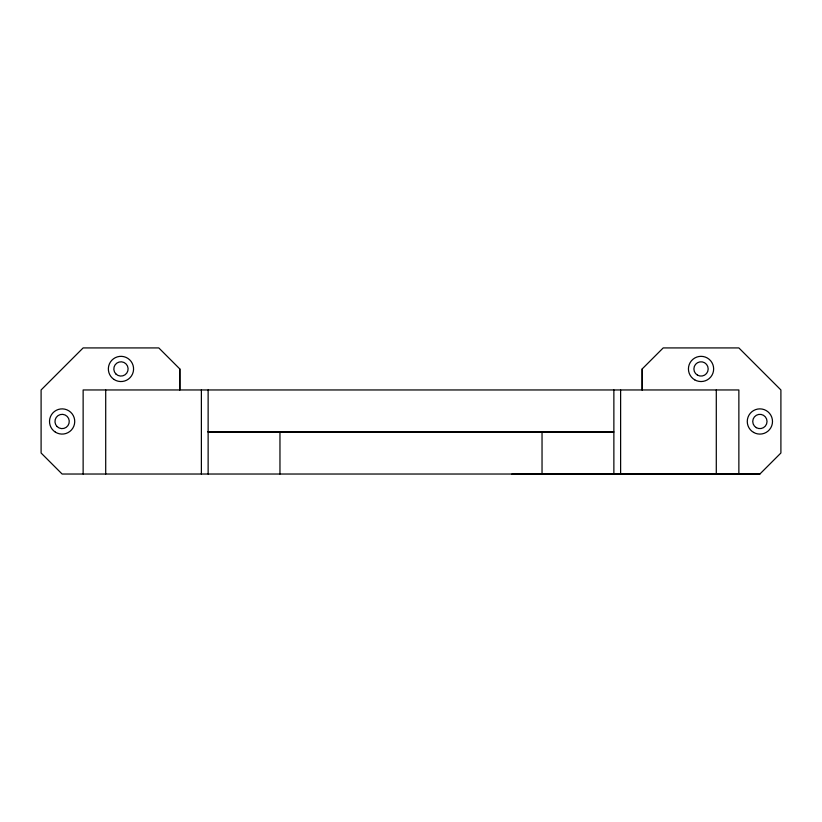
<?xml version="1.0" encoding="UTF-8"?>
<svg xmlns="http://www.w3.org/2000/svg" width="822" height="822" viewBox="0 0 822 822"><rect width="100%" height="100%" fill="white"/><g stroke="black" fill="none" stroke-linecap="round" stroke-linejoin="round"><path stroke-width="1.23" d="M642.188 368.944L642.188 389.957L642.188 368.944L663.2 347.922L738.865 347.922L780.9 389.957L780.9 453.004L759.888 474.027L511.88 474.078M208.079 431.786L613.921 431.971L208.058 431.992M759.888 474.027L62.112 474.027L41.1 453.004L41.1 389.957L83.135 347.922L158.8 347.922L179.812 368.944L179.833 389.751M738.865 474.027L738.865 389.957L83.135 389.957L83.135 474.027M716.291 389.957L716.291 474.027M620.62 389.957L620.62 474.027M613.87 389.957L613.87 474.027M542.037 431.992L542.037 474.027M279.963 431.992L279.963 474.027M208.13 389.957L208.13 474.027M201.38 389.957L201.38 474.027M179.812 368.944L179.812 389.957M105.709 389.957L105.709 474.027M756.312 427.666A7.141 7.141 0 0 0 767.029 421.481A7.141 7.141 0 0 0 756.312 415.295A7.141 7.141 0 0 0 756.312 427.666M697.467 375.13A7.141 7.141 0 0 0 708.184 368.944A7.141 7.141 0 0 0 697.467 362.749A7.141 7.141 0 0 0 697.467 375.13M115.912 373.989A7.141 7.141 0 0 0 127.862 370.794A7.141 7.141 0 0 0 119.118 362.04A7.141 7.141 0 0 0 115.912 373.989M57.067 426.536A7.141 7.141 0 0 0 69.017 423.33A7.141 7.141 0 0 0 60.263 414.576A7.141 7.141 0 0 0 57.067 426.536M694.734 379.856A12.607 12.607 0 0 0 713.65 368.944A12.607 12.607 0 0 0 694.734 358.022A12.607 12.607 0 0 0 694.734 379.856M753.579 432.403A12.607 12.607 0 0 0 772.495 421.481A12.607 12.607 0 0 0 753.579 410.558A12.607 12.607 0 0 0 753.579 432.403M55.362 432.125A12.607 12.607 0 0 0 74.72 422.005A12.607 12.607 0 0 0 56.276 410.312A12.607 12.607 0 0 0 55.362 432.125M114.053 379.487A12.607 12.607 0 0 0 133.554 369.653A12.607 12.607 0 0 0 115.286 357.683A12.607 12.607 0 0 0 114.053 379.487"/></g></svg>
